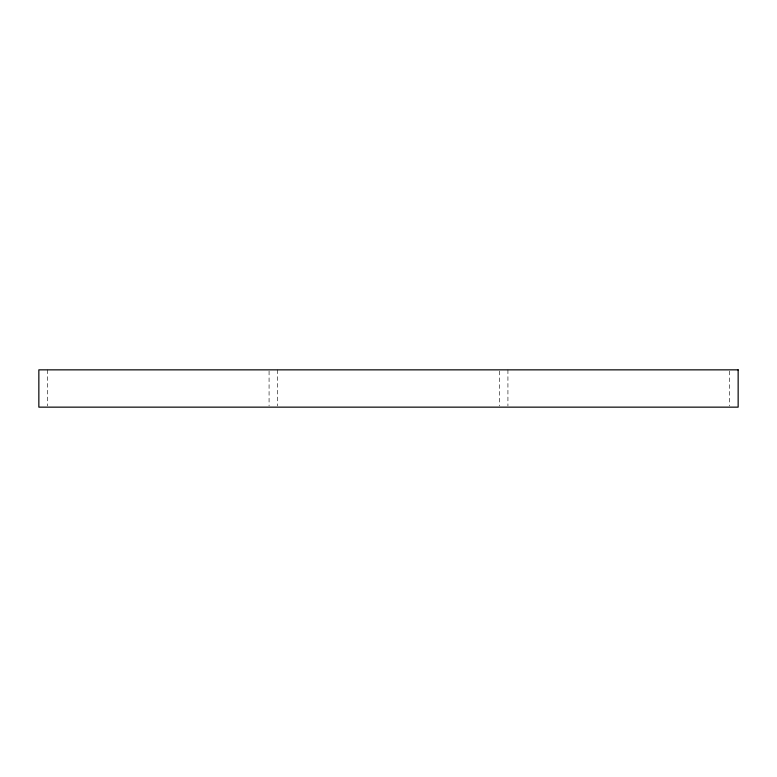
<?xml version="1.0" encoding="UTF-8"?>
<svg xmlns="http://www.w3.org/2000/svg" width="777" height="777" viewBox="0 0 777 777"><rect width="100%" height="100%" fill="white"/><g stroke="black" fill="none" stroke-linecap="round" stroke-linejoin="round"><path stroke-width="0.58" stroke-dasharray="3.88 2.91" d="M729.525 371.056L729.525 405.944M507.925 369.852L507.925 405.944M499.3 371.056L499.3 405.944M277.7 369.852L277.7 405.944M269.075 371.056L269.075 405.944M47.475 369.852L47.475 405.944"/><path stroke-width="1.17" d="M738.15 369.852L38.85 369.852L38.85 407.148L738.15 407.148L738.15 369.852"/></g></svg>
